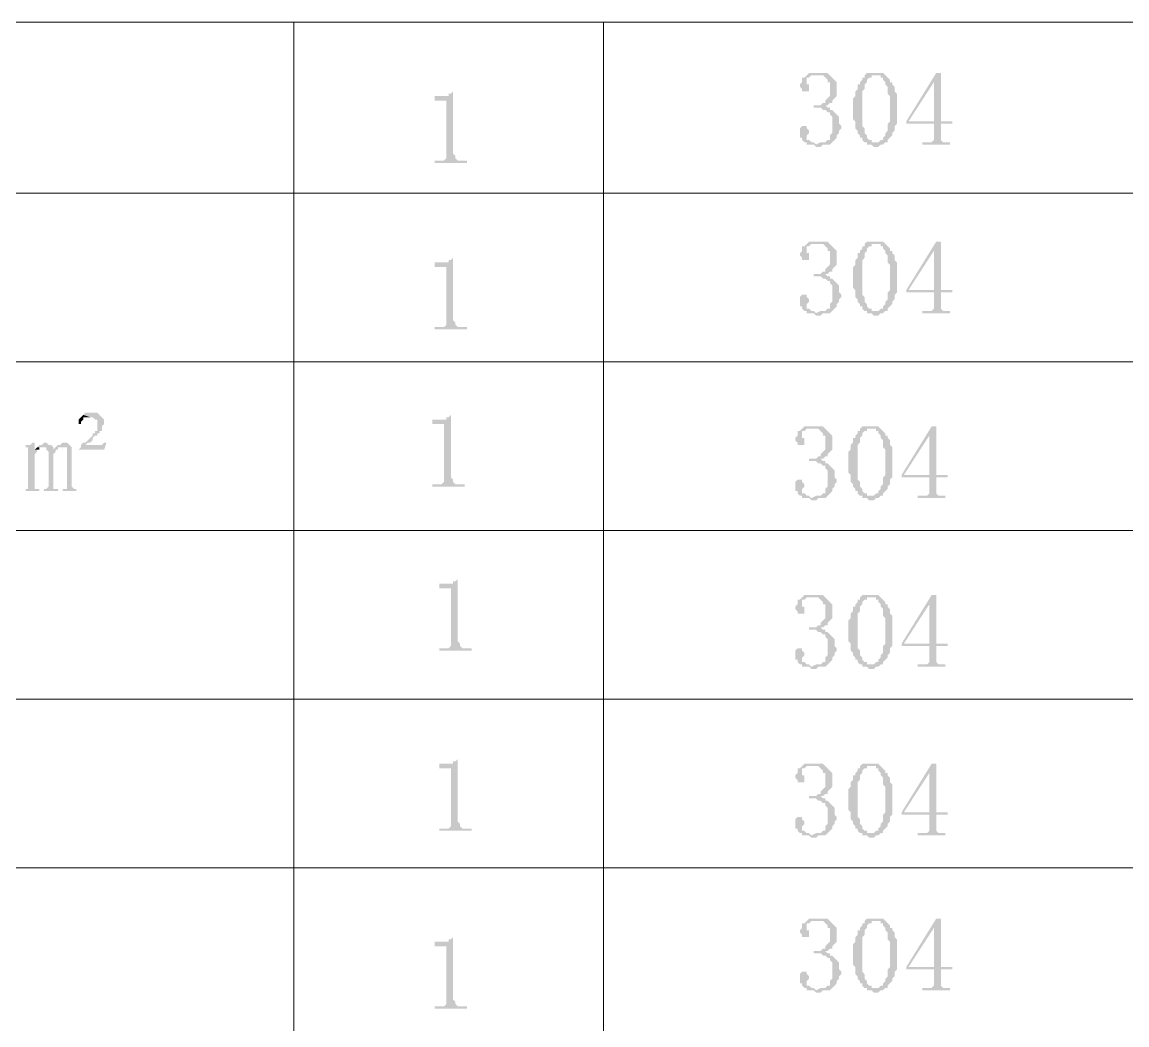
# Model space of a CAD drawing. Header units: millimetres. Extents: x 6 to 291, y 3 to 207.
# Drawn here: x 235.18 to 255.42, y 31.67 to 50.04 of the extents above; entities that cross this region are included whole.
import ezdxf

# ---------------------------------------------------------------- set-up
doc = ezdxf.new("R2010")
doc.units = ezdxf.units.MM

msp = doc.modelspace()

# ---------------------------------------------------------------- hatches: boundary and pattern name
h = msp.add_hatch(color=7)
h.dxf.hatch_style = 2
h.paths.add_polyline_path([(249.597192, 49.106667), (249.554859, 49.064333), (249.512526, 49.022), (249.470192, 49.022), (249.470192, 48.937333), (249.427859, 48.895), (249.427859, 48.852667), (249.470192, 48.810333), (249.470192, 48.768), (249.597192, 48.768), (249.597192, 48.852667), (249.597192, 48.895), (249.554859, 48.895), (249.554859, 48.979667), (249.554859, 49.022), (249.597192, 49.022), (249.639526, 49.064333), (249.724192, 49.064333)])
h = msp.add_hatch(color=7)
h.dxf.hatch_style = 2
h.paths.add_polyline_path([(249.766526, 49.106667), (249.597192, 49.106667), (249.724192, 49.064333), (249.851192, 49.064333), (249.893526, 49.022), (249.935859, 48.979667), (249.935859, 48.937333), (249.978192, 48.937333), (249.978192, 48.683333), (249.935859, 48.641), (249.893526, 48.598667), (249.893526, 48.556333), (249.851192, 48.556333), (249.808859, 48.514), (249.681859, 48.514), (249.681859, 48.471667), (249.808859, 48.471667), (249.851192, 48.429333), (249.893526, 48.429333), (249.935859, 48.387), (249.978192, 48.387), (249.978192, 48.344667), (250.020526, 48.302333), (250.020526, 48.26), (250.020526, 48.006), (249.978192, 47.963667), (249.978192, 47.879), (249.935859, 47.879), (249.893526, 47.836667), (249.808859, 47.836667), (249.724192, 47.794333), (249.978192, 47.794333), (250.020526, 47.836667), (250.062859, 47.879), (250.105192, 47.921333), (250.105192, 47.963667), (250.147526, 48.006), (250.147526, 48.048333), (250.189859, 48.090667), (250.189859, 48.133), (250.147526, 48.175333), (250.147526, 48.302333), (250.105192, 48.344667), (250.062859, 48.387), (250.020526, 48.429333), (249.978192, 48.429333), (249.978192, 48.471667), (249.935859, 48.471667), (249.893526, 48.514), (249.935859, 48.514), (249.978192, 48.556333), (250.020526, 48.556333), (250.020526, 48.598667), (250.062859, 48.641), (250.105192, 48.683333), (250.105192, 48.937333), (250.062859, 48.979667), (250.020526, 49.022), (249.978192, 49.064333), (249.935859, 49.106667), (249.808859, 49.106667)])
h = msp.add_hatch(color=7)
h.dxf.hatch_style = 2
h.paths.add_polyline_path([(250.613192, 49.064333), (250.613192, 49.022), (250.570859, 49.022), (250.570859, 48.979667), (250.528526, 48.937333), (250.528526, 48.895), (250.486192, 48.895), (250.486192, 48.810333), (250.443859, 48.768), (250.443859, 48.725667), (250.443859, 48.683333), (250.401526, 48.641), (250.401526, 48.26), (250.443859, 48.217667), (250.443859, 48.090667), (250.486192, 48.048333), (250.486192, 48.006), (250.528526, 47.963667), (250.528526, 47.921333), (250.570859, 47.921333), (250.570859, 47.879), (250.613192, 47.836667), (250.655526, 47.836667), (250.655526, 47.794333), (250.740192, 47.794333), (250.782526, 47.752), (250.867192, 47.752), (250.909526, 47.794333), (250.951859, 47.794333), (250.994192, 47.836667), (250.740192, 47.836667), (250.740192, 47.879), (250.697859, 47.879), (250.655526, 47.921333), (250.655526, 47.963667), (250.613192, 48.006), (250.613192, 48.090667), (250.570859, 48.133), (250.570859, 48.471667), (250.570859, 48.768), (250.613192, 48.810333), (250.613192, 48.852667), (250.613192, 48.895), (250.655526, 48.937333), (250.655526, 48.979667), (250.697859, 49.022), (250.740192, 49.022), (250.740192, 49.064333), (250.824859, 49.064333)])
h = msp.add_hatch(color=7)
h.dxf.hatch_style = 2
h.paths.add_polyline_path([(250.824859, 49.106667), (250.655526, 49.106667), (250.613192, 49.064333), (250.909526, 49.064333), (250.909526, 49.022), (250.951859, 49.022), (250.951859, 48.979667), (250.994192, 48.937333), (250.994192, 48.895), (251.036526, 48.852667), (251.036526, 48.768), (251.036526, 48.725667), (251.078859, 48.683333), (251.078859, 48.217667), (251.036526, 48.175333), (251.036526, 48.048333), (250.994192, 48.006), (250.994192, 47.963667), (250.951859, 47.921333), (250.951859, 47.879), (250.909526, 47.879), (250.867192, 47.836667), (250.824859, 47.836667), (251.036526, 47.836667), (251.036526, 47.879), (251.078859, 47.921333), (251.121192, 47.963667), (251.121192, 48.006), (251.163526, 48.048333), (251.163526, 48.133), (251.205859, 48.175333), (251.205859, 48.471667), (251.205859, 48.725667), (251.163526, 48.768), (251.163526, 48.810333), (251.163526, 48.852667), (251.121192, 48.895), (251.121192, 48.937333), (251.078859, 48.937333), (251.078859, 48.979667), (251.036526, 49.022), (250.994192, 49.064333), (250.951859, 49.106667), (250.867192, 49.106667)])
h = msp.add_hatch(color=7)
h.dxf.hatch_style = 2
h.paths.add_polyline_path([(252.010192, 49.106667), (251.925526, 49.106667), (251.375192, 48.217667), (251.375192, 48.175333), (251.883192, 48.175333), (251.883192, 47.921333), (251.883192, 47.879), (251.840859, 47.836667), (251.671526, 47.836667), (251.671526, 47.794333), (252.179526, 47.794333), (252.179526, 47.836667), (252.052526, 47.836667), (252.010192, 47.879), (252.010192, 48.175333), (252.221859, 48.175333), (252.221859, 48.217667), (251.417526, 48.217667), (251.883192, 48.937333)])
h = msp.add_hatch(color=7)
h.dxf.hatch_style = 2
h.paths.add_polyline_path([(252.010192, 49.106667), (251.883192, 48.937333), (251.883192, 48.217667), (251.417526, 48.217667), (252.010192, 48.217667)])
h = msp.add_hatch(color=7)
h.dxf.hatch_style = 2
h.paths.add_polyline_path([(243.077859, 48.768), (243.035526, 48.725667), (242.993192, 48.725667), (242.993192, 48.683333), (242.739192, 48.683333), (242.739192, 48.598667), (242.950859, 48.598667), (242.950859, 47.540333), (242.908526, 47.498), (242.739192, 47.498), (242.739192, 47.455667), (243.331859, 47.455667), (243.331859, 47.498), (243.162526, 47.498), (243.120192, 47.540333), (243.120192, 47.582667), (243.077859, 47.625)])
h = msp.add_hatch(color=7)
h.dxf.hatch_style = 2
h.paths.add_polyline_path([(249.512526, 48.133), (249.470192, 48.133), (249.427859, 48.090667), (249.427859, 48.006), (249.427859, 47.921333), (249.470192, 47.921333), (249.470192, 47.879), (249.512526, 47.836667), (249.554859, 47.836667), (249.554859, 47.794333), (249.681859, 47.794333), (249.724192, 47.752), (249.808859, 47.752), (249.851192, 47.794333), (249.978192, 47.794333), (249.724192, 47.794333), (249.681859, 47.836667), (249.639526, 47.836667), (249.597192, 47.879), (249.554859, 47.879), (249.554859, 47.921333), (249.554859, 47.963667), (249.597192, 48.006), (249.597192, 48.048333), (249.554859, 48.090667), (249.554859, 48.133)])
h = msp.add_hatch(color=7)
h.dxf.hatch_style = 2
h.paths.add_polyline_path([(249.597192, 46.016333), (249.554859, 45.974), (249.512526, 45.931667), (249.470192, 45.931667), (249.470192, 45.847), (249.427859, 45.804667), (249.427859, 45.762333), (249.470192, 45.72), (249.470192, 45.677667), (249.597192, 45.677667), (249.597192, 45.762333), (249.597192, 45.804667), (249.554859, 45.804667), (249.554859, 45.889333), (249.554859, 45.931667), (249.597192, 45.931667), (249.639526, 45.974), (249.724192, 45.974)])
h = msp.add_hatch(color=7)
h.dxf.hatch_style = 2
h.paths.add_polyline_path([(249.766526, 46.016333), (249.597192, 46.016333), (249.724192, 45.974), (249.851192, 45.974), (249.893526, 45.931667), (249.935859, 45.889333), (249.935859, 45.847), (249.978192, 45.847), (249.978192, 45.593), (249.935859, 45.550667), (249.893526, 45.508333), (249.893526, 45.466), (249.851192, 45.466), (249.808859, 45.423667), (249.681859, 45.423667), (249.681859, 45.381333), (249.808859, 45.381333), (249.851192, 45.339), (249.893526, 45.339), (249.935859, 45.296667), (249.978192, 45.296667), (249.978192, 45.254333), (250.020526, 45.212), (250.020526, 45.169667), (250.020526, 44.915667), (249.978192, 44.873333), (249.978192, 44.788667), (249.935859, 44.788667), (249.893526, 44.746333), (249.808859, 44.746333), (249.724192, 44.704), (249.978192, 44.704), (250.020526, 44.746333), (250.062859, 44.788667), (250.105192, 44.831), (250.105192, 44.873333), (250.147526, 44.915667), (250.147526, 44.958), (250.189859, 45.000333), (250.189859, 45.042667), (250.147526, 45.085), (250.147526, 45.212), (250.105192, 45.254333), (250.062859, 45.296667), (250.020526, 45.339), (249.978192, 45.339), (249.978192, 45.381333), (249.935859, 45.381333), (249.893526, 45.423667), (249.935859, 45.423667), (249.978192, 45.466), (250.020526, 45.466), (250.020526, 45.508333), (250.062859, 45.550667), (250.105192, 45.593), (250.105192, 45.847), (250.062859, 45.889333), (250.020526, 45.931667), (249.978192, 45.974), (249.935859, 46.016333), (249.808859, 46.016333)])
h = msp.add_hatch(color=7)
h.dxf.hatch_style = 2
h.paths.add_polyline_path([(250.613192, 45.974), (250.613192, 45.931667), (250.570859, 45.931667), (250.570859, 45.889333), (250.528526, 45.847), (250.528526, 45.804667), (250.486192, 45.804667), (250.486192, 45.72), (250.443859, 45.677667), (250.443859, 45.635333), (250.443859, 45.593), (250.401526, 45.550667), (250.401526, 45.169667), (250.443859, 45.127333), (250.443859, 45.000333), (250.486192, 44.958), (250.486192, 44.915667), (250.528526, 44.873333), (250.528526, 44.831), (250.570859, 44.831), (250.570859, 44.788667), (250.613192, 44.746333), (250.655526, 44.746333), (250.655526, 44.704), (250.740192, 44.704), (250.782526, 44.661667), (250.867192, 44.661667), (250.909526, 44.704), (250.951859, 44.704), (250.994192, 44.746333), (250.740192, 44.746333), (250.740192, 44.788667), (250.697859, 44.788667), (250.655526, 44.831), (250.655526, 44.873333), (250.613192, 44.915667), (250.613192, 45.000333), (250.570859, 45.042667), (250.570859, 45.381333), (250.570859, 45.677667), (250.613192, 45.72), (250.613192, 45.762333), (250.613192, 45.804667), (250.655526, 45.847), (250.655526, 45.889333), (250.697859, 45.931667), (250.740192, 45.931667), (250.740192, 45.974), (250.824859, 45.974)])
h = msp.add_hatch(color=7)
h.dxf.hatch_style = 2
h.paths.add_polyline_path([(250.824859, 46.016333), (250.655526, 46.016333), (250.613192, 45.974), (250.909526, 45.974), (250.909526, 45.931667), (250.951859, 45.931667), (250.951859, 45.889333), (250.994192, 45.847), (250.994192, 45.804667), (251.036526, 45.762333), (251.036526, 45.677667), (251.036526, 45.635333), (251.078859, 45.593), (251.078859, 45.127333), (251.036526, 45.085), (251.036526, 44.958), (250.994192, 44.915667), (250.994192, 44.873333), (250.951859, 44.831), (250.951859, 44.788667), (250.909526, 44.788667), (250.867192, 44.746333), (250.824859, 44.746333), (251.036526, 44.746333), (251.036526, 44.788667), (251.078859, 44.831), (251.121192, 44.873333), (251.121192, 44.915667), (251.163526, 44.958), (251.163526, 45.042667), (251.205859, 45.085), (251.205859, 45.381333), (251.205859, 45.635333), (251.163526, 45.677667), (251.163526, 45.72), (251.163526, 45.762333), (251.121192, 45.804667), (251.121192, 45.847), (251.078859, 45.847), (251.078859, 45.889333), (251.036526, 45.931667), (250.994192, 45.974), (250.951859, 46.016333), (250.867192, 46.016333)])
h = msp.add_hatch(color=7)
h.dxf.hatch_style = 2
h.paths.add_polyline_path([(252.010192, 46.016333), (251.925526, 46.016333), (251.375192, 45.127333), (251.375192, 45.085), (251.883192, 45.085), (251.883192, 44.831), (251.883192, 44.788667), (251.840859, 44.746333), (251.671526, 44.746333), (251.671526, 44.704), (252.179526, 44.704), (252.179526, 44.746333), (252.052526, 44.746333), (252.010192, 44.788667), (252.010192, 45.085), (252.221859, 45.085), (252.221859, 45.127333), (251.417526, 45.127333), (251.883192, 45.847)])
h = msp.add_hatch(color=7)
h.dxf.hatch_style = 2
h.paths.add_polyline_path([(252.010192, 46.016333), (251.883192, 45.847), (251.883192, 45.127333), (251.417526, 45.127333), (252.010192, 45.127333)])
h = msp.add_hatch(color=7)
h.dxf.hatch_style = 2
h.paths.add_polyline_path([(243.077859, 45.72), (243.035526, 45.677667), (242.993192, 45.677667), (242.993192, 45.635333), (242.739192, 45.635333), (242.739192, 45.550667), (242.950859, 45.550667), (242.950859, 44.492333), (242.908526, 44.45), (242.739192, 44.45), (242.739192, 44.407667), (243.331859, 44.407667), (243.331859, 44.45), (243.162526, 44.45), (243.120192, 44.492333), (243.120192, 44.534667), (243.077859, 44.577)])
h = msp.add_hatch(color=7)
h.dxf.hatch_style = 2
h.paths.add_polyline_path([(249.512526, 45.042667), (249.470192, 45.042667), (249.427859, 45.000333), (249.427859, 44.915667), (249.427859, 44.831), (249.470192, 44.831), (249.470192, 44.788667), (249.512526, 44.746333), (249.554859, 44.746333), (249.554859, 44.704), (249.681859, 44.704), (249.724192, 44.661667), (249.808859, 44.661667), (249.851192, 44.704), (249.978192, 44.704), (249.724192, 44.704), (249.681859, 44.746333), (249.639526, 44.746333), (249.597192, 44.788667), (249.554859, 44.788667), (249.554859, 44.831), (249.554859, 44.873333), (249.597192, 44.915667), (249.597192, 44.958), (249.554859, 45.000333), (249.554859, 45.042667)])
h = msp.add_hatch(color=7)
h.dxf.hatch_style = 2
h.paths.add_polyline_path([(236.304526, 42.841333), (236.262192, 42.799), (236.219859, 42.756667), (236.219859, 42.672), (236.262192, 42.672), (236.262192, 42.714333), (236.304526, 42.756667), (236.304526, 42.799), (236.431526, 42.799)])
h = msp.add_hatch(color=7)
h.dxf.hatch_style = 2
h.paths.add_polyline_path([(236.473859, 42.883667), (236.346859, 42.883667), (236.304526, 42.841333), (236.431526, 42.799), (236.473859, 42.799), (236.516192, 42.756667), (236.558526, 42.756667), (236.558526, 42.545), (236.516192, 42.545), (236.516192, 42.502667), (236.473859, 42.502667), (236.473859, 42.460333), (236.431526, 42.418), (236.389192, 42.375667), (236.346859, 42.333333), (236.304526, 42.333333), (236.262192, 42.291), (236.262192, 42.248667), (236.346859, 42.291), (236.389192, 42.333333), (236.431526, 42.333333), (236.473859, 42.375667), (236.473859, 42.418), (236.516192, 42.460333), (236.558526, 42.460333), (236.558526, 42.502667), (236.600859, 42.502667), (236.600859, 42.545), (236.643192, 42.545), (236.643192, 42.629667), (236.685526, 42.672), (236.685526, 42.756667), (236.643192, 42.799), (236.600859, 42.841333), (236.558526, 42.883667), (236.516192, 42.883667)])
h = msp.add_hatch(color=7)
h.dxf.hatch_style = 2
h.paths.add_polyline_path([(243.035526, 42.841333), (242.993192, 42.799), (242.950859, 42.799), (242.950859, 42.756667), (242.696859, 42.756667), (242.696859, 42.672), (242.908526, 42.672), (242.908526, 41.613667), (242.866192, 41.571333), (242.696859, 41.571333), (242.696859, 41.529), (243.289526, 41.529), (243.289526, 41.571333), (243.120192, 41.571333), (243.077859, 41.613667), (243.077859, 41.656), (243.035526, 41.698333)])
h = msp.add_hatch(color=7)
h.dxf.hatch_style = 2
h.paths.add_polyline_path([(249.512526, 42.629667), (249.470192, 42.587333), (249.427859, 42.545), (249.385526, 42.545), (249.385526, 42.460333), (249.343192, 42.418), (249.343192, 42.375667), (249.385526, 42.333333), (249.385526, 42.291), (249.512526, 42.291), (249.512526, 42.375667), (249.512526, 42.418), (249.470192, 42.418), (249.470192, 42.502667), (249.470192, 42.545), (249.512526, 42.545), (249.554859, 42.587333), (249.639526, 42.587333)])
h = msp.add_hatch(color=7)
h.dxf.hatch_style = 2
h.paths.add_polyline_path([(249.681859, 42.629667), (249.512526, 42.629667), (249.639526, 42.587333), (249.766526, 42.587333), (249.808859, 42.545), (249.851192, 42.502667), (249.851192, 42.460333), (249.893526, 42.460333), (249.893526, 42.206333), (249.851192, 42.164), (249.808859, 42.121667), (249.808859, 42.079333), (249.766526, 42.079333), (249.724192, 42.037), (249.597192, 42.037), (249.597192, 41.994667), (249.724192, 41.994667), (249.766526, 41.952333), (249.808859, 41.952333), (249.851192, 41.91), (249.893526, 41.91), (249.893526, 41.867667), (249.935859, 41.825333), (249.935859, 41.783), (249.935859, 41.529), (249.893526, 41.486667), (249.893526, 41.402), (249.851192, 41.402), (249.808859, 41.359667), (249.724192, 41.359667), (249.639526, 41.317333), (249.893526, 41.317333), (249.935859, 41.359667), (249.978192, 41.402), (250.020526, 41.444333), (250.020526, 41.486667), (250.062859, 41.529), (250.062859, 41.571333), (250.105192, 41.613667), (250.105192, 41.656), (250.062859, 41.698333), (250.062859, 41.825333), (250.020526, 41.867667), (249.978192, 41.91), (249.935859, 41.952333), (249.893526, 41.952333), (249.893526, 41.994667), (249.851192, 41.994667), (249.808859, 42.037), (249.851192, 42.037), (249.893526, 42.079333), (249.935859, 42.079333), (249.935859, 42.121667), (249.978192, 42.164), (250.020526, 42.206333), (250.020526, 42.460333), (249.978192, 42.502667), (249.935859, 42.545), (249.893526, 42.587333), (249.851192, 42.629667), (249.724192, 42.629667)])
h = msp.add_hatch(color=7)
h.dxf.hatch_style = 2
h.paths.add_polyline_path([(250.528526, 42.587333), (250.528526, 42.545), (250.486192, 42.545), (250.486192, 42.502667), (250.443859, 42.460333), (250.443859, 42.418), (250.401526, 42.418), (250.401526, 42.333333), (250.359192, 42.291), (250.359192, 42.248667), (250.359192, 42.206333), (250.316859, 42.164), (250.316859, 41.783), (250.359192, 41.740667), (250.359192, 41.613667), (250.401526, 41.571333), (250.401526, 41.529), (250.443859, 41.486667), (250.443859, 41.444333), (250.486192, 41.444333), (250.486192, 41.402), (250.528526, 41.359667), (250.570859, 41.359667), (250.570859, 41.317333), (250.655526, 41.317333), (250.697859, 41.275), (250.782526, 41.275), (250.824859, 41.317333), (250.867192, 41.317333), (250.909526, 41.359667), (250.655526, 41.359667), (250.655526, 41.402), (250.613192, 41.402), (250.570859, 41.444333), (250.570859, 41.486667), (250.528526, 41.529), (250.528526, 41.613667), (250.486192, 41.656), (250.486192, 41.994667), (250.486192, 42.291), (250.528526, 42.333333), (250.528526, 42.375667), (250.528526, 42.418), (250.570859, 42.460333), (250.570859, 42.502667), (250.613192, 42.545), (250.655526, 42.545), (250.655526, 42.587333), (250.740192, 42.587333)])
h = msp.add_hatch(color=7)
h.dxf.hatch_style = 2
h.paths.add_polyline_path([(250.740192, 42.629667), (250.570859, 42.629667), (250.528526, 42.587333), (250.824859, 42.587333), (250.824859, 42.545), (250.867192, 42.545), (250.867192, 42.502667), (250.909526, 42.460333), (250.909526, 42.418), (250.951859, 42.375667), (250.951859, 42.291), (250.951859, 42.248667), (250.994192, 42.206333), (250.994192, 41.740667), (250.951859, 41.698333), (250.951859, 41.571333), (250.909526, 41.529), (250.909526, 41.486667), (250.867192, 41.444333), (250.867192, 41.402), (250.824859, 41.402), (250.782526, 41.359667), (250.740192, 41.359667), (250.951859, 41.359667), (250.951859, 41.402), (250.994192, 41.444333), (251.036526, 41.486667), (251.036526, 41.529), (251.078859, 41.571333), (251.078859, 41.656), (251.121192, 41.698333), (251.121192, 41.994667), (251.121192, 42.248667), (251.078859, 42.291), (251.078859, 42.333333), (251.078859, 42.375667), (251.036526, 42.418), (251.036526, 42.460333), (250.994192, 42.460333), (250.994192, 42.502667), (250.951859, 42.545), (250.909526, 42.587333), (250.867192, 42.629667), (250.782526, 42.629667)])
h = msp.add_hatch(color=7)
h.dxf.hatch_style = 2
h.paths.add_polyline_path([(251.925526, 42.629667), (251.840859, 42.629667), (251.290526, 41.740667), (251.290526, 41.698333), (251.798526, 41.698333), (251.798526, 41.444333), (251.798526, 41.402), (251.756192, 41.359667), (251.586859, 41.359667), (251.586859, 41.317333), (252.094859, 41.317333), (252.094859, 41.359667), (251.967859, 41.359667), (251.925526, 41.402), (251.925526, 41.698333), (252.137192, 41.698333), (252.137192, 41.740667), (251.332859, 41.740667), (251.798526, 42.460333)])
h = msp.add_hatch(color=7)
h.dxf.hatch_style = 2
h.paths.add_polyline_path([(251.925526, 42.629667), (251.798526, 42.460333), (251.798526, 41.740667), (251.332859, 41.740667), (251.925526, 41.740667)])
h = msp.add_hatch(color=7)
h.dxf.hatch_style = 2
h.paths.add_polyline_path([(235.415526, 42.333333), (235.373192, 42.333333), (235.330859, 42.291), (235.246192, 42.291), (235.246192, 42.248667), (235.288526, 42.248667), (235.288526, 41.529), (235.288526, 41.486667), (235.246192, 41.486667), (235.246192, 41.444333), (235.500192, 41.444333), (235.500192, 41.486667), (235.415526, 41.486667), (235.415526, 42.121667), (235.457859, 42.164), (235.457859, 42.206333), (235.415526, 42.206333)])
h = msp.add_hatch(color=7)
h.dxf.hatch_style = 2
h.paths.add_polyline_path([(235.584859, 42.333333), (235.542526, 42.291), (235.500192, 42.291), (235.457859, 42.248667), (235.627192, 42.248667), (235.627192, 42.206333), (235.754192, 42.206333), (235.754192, 42.248667), (235.711859, 42.291), (235.669526, 42.291), (235.627192, 42.333333)])
h = msp.add_hatch(color=7)
h.dxf.hatch_style = 2
h.paths.add_polyline_path([(235.965859, 42.333333), (235.923526, 42.333333), (235.881192, 42.291), (235.838859, 42.291), (235.796526, 42.248667), (235.754192, 42.206333), (235.627192, 42.206333), (235.669526, 42.164), (235.669526, 41.529), (235.627192, 41.486667), (235.584859, 41.486667), (235.584859, 41.444333), (235.838859, 41.444333), (235.838859, 41.486667), (235.754192, 41.486667), (235.754192, 42.121667), (235.796526, 42.164), (235.796526, 42.206333), (235.838859, 42.206333), (235.838859, 42.248667), (236.092859, 42.248667), (236.050526, 42.291), (236.008192, 42.333333)])
h = msp.add_hatch(color=7)
h.dxf.hatch_style = 2
h.paths.add_polyline_path([(236.727859, 42.333333), (236.685526, 42.333333), (236.643192, 42.291), (236.346859, 42.291), (236.262192, 42.248667), (236.219859, 42.206333), (236.685526, 42.206333)])
h = msp.add_hatch(color=7)
h.dxf.hatch_style = 2
h.paths.add_polyline_path([(235.457859, 42.248667), (235.415526, 42.206333), (235.500192, 42.206333), (235.500192, 42.248667), (235.584859, 42.248667)])
h = msp.add_hatch(color=7)
h.dxf.hatch_style = 2
h.paths.add_polyline_path([(236.092859, 42.248667), (235.923526, 42.248667), (236.008192, 42.248667), (236.008192, 41.529), (236.008192, 41.486667), (235.923526, 41.486667), (235.923526, 41.444333), (236.177526, 41.444333), (236.177526, 41.486667), (236.135192, 41.486667), (236.092859, 41.529)])
h = msp.add_hatch(color=7)
h.dxf.hatch_style = 2
h.paths.add_polyline_path([(249.427859, 41.656), (249.385526, 41.656), (249.343192, 41.613667), (249.343192, 41.529), (249.343192, 41.444333), (249.385526, 41.444333), (249.385526, 41.402), (249.427859, 41.359667), (249.470192, 41.359667), (249.470192, 41.317333), (249.597192, 41.317333), (249.639526, 41.275), (249.724192, 41.275), (249.766526, 41.317333), (249.893526, 41.317333), (249.639526, 41.317333), (249.597192, 41.359667), (249.554859, 41.359667), (249.512526, 41.402), (249.470192, 41.402), (249.470192, 41.444333), (249.470192, 41.486667), (249.512526, 41.529), (249.512526, 41.571333), (249.470192, 41.613667), (249.470192, 41.656)])
h = msp.add_hatch(color=7)
h.dxf.hatch_style = 2
h.paths.add_polyline_path([(243.162526, 39.835667), (243.120192, 39.793333), (243.077859, 39.793333), (243.077859, 39.751), (242.823859, 39.751), (242.823859, 39.666333), (243.035526, 39.666333), (243.035526, 38.608), (242.993192, 38.565667), (242.823859, 38.565667), (242.823859, 38.523333), (243.416526, 38.523333), (243.416526, 38.565667), (243.247192, 38.565667), (243.204859, 38.608), (243.204859, 38.650333), (243.162526, 38.692667)])
h = msp.add_hatch(color=7)
h.dxf.hatch_style = 2
h.paths.add_polyline_path([(249.512526, 39.539333), (249.470192, 39.497), (249.427859, 39.454667), (249.385526, 39.454667), (249.385526, 39.37), (249.343192, 39.327667), (249.343192, 39.285333), (249.385526, 39.243), (249.385526, 39.200667), (249.512526, 39.200667), (249.512526, 39.285333), (249.512526, 39.327667), (249.470192, 39.327667), (249.470192, 39.412333), (249.470192, 39.454667), (249.512526, 39.454667), (249.554859, 39.497), (249.639526, 39.497)])
h = msp.add_hatch(color=7)
h.dxf.hatch_style = 2
h.paths.add_polyline_path([(249.681859, 39.539333), (249.512526, 39.539333), (249.639526, 39.497), (249.766526, 39.497), (249.808859, 39.454667), (249.851192, 39.412333), (249.851192, 39.37), (249.893526, 39.37), (249.893526, 39.116), (249.851192, 39.073667), (249.808859, 39.031333), (249.808859, 38.989), (249.766526, 38.989), (249.724192, 38.946667), (249.597192, 38.946667), (249.597192, 38.904333), (249.724192, 38.904333), (249.766526, 38.862), (249.808859, 38.862), (249.851192, 38.819667), (249.893526, 38.819667), (249.893526, 38.777333), (249.935859, 38.735), (249.935859, 38.692667), (249.935859, 38.438667), (249.893526, 38.396333), (249.893526, 38.311667), (249.851192, 38.311667), (249.808859, 38.269333), (249.724192, 38.269333), (249.639526, 38.227), (249.893526, 38.227), (249.935859, 38.269333), (249.978192, 38.311667), (250.020526, 38.354), (250.020526, 38.396333), (250.062859, 38.438667), (250.062859, 38.481), (250.105192, 38.523333), (250.105192, 38.565667), (250.062859, 38.608), (250.062859, 38.735), (250.020526, 38.777333), (249.978192, 38.819667), (249.935859, 38.862), (249.893526, 38.862), (249.893526, 38.904333), (249.851192, 38.904333), (249.808859, 38.946667), (249.851192, 38.946667), (249.893526, 38.989), (249.935859, 38.989), (249.935859, 39.031333), (249.978192, 39.073667), (250.020526, 39.116), (250.020526, 39.37), (249.978192, 39.412333), (249.935859, 39.454667), (249.893526, 39.497), (249.851192, 39.539333), (249.724192, 39.539333)])
h = msp.add_hatch(color=7)
h.dxf.hatch_style = 2
h.paths.add_polyline_path([(250.528526, 39.497), (250.528526, 39.454667), (250.486192, 39.454667), (250.486192, 39.412333), (250.443859, 39.37), (250.443859, 39.327667), (250.401526, 39.327667), (250.401526, 39.243), (250.359192, 39.200667), (250.359192, 39.158333), (250.359192, 39.116), (250.316859, 39.073667), (250.316859, 38.692667), (250.359192, 38.650333), (250.359192, 38.523333), (250.401526, 38.481), (250.401526, 38.438667), (250.443859, 38.396333), (250.443859, 38.354), (250.486192, 38.354), (250.486192, 38.311667), (250.528526, 38.269333), (250.570859, 38.269333), (250.570859, 38.227), (250.655526, 38.227), (250.697859, 38.184667), (250.782526, 38.184667), (250.824859, 38.227), (250.867192, 38.227), (250.909526, 38.269333), (250.655526, 38.269333), (250.655526, 38.311667), (250.613192, 38.311667), (250.570859, 38.354), (250.570859, 38.396333), (250.528526, 38.438667), (250.528526, 38.523333), (250.486192, 38.565667), (250.486192, 38.904333), (250.486192, 39.200667), (250.528526, 39.243), (250.528526, 39.285333), (250.528526, 39.327667), (250.570859, 39.37), (250.570859, 39.412333), (250.613192, 39.454667), (250.655526, 39.454667), (250.655526, 39.497), (250.740192, 39.497)])
h = msp.add_hatch(color=7)
h.dxf.hatch_style = 2
h.paths.add_polyline_path([(250.740192, 39.539333), (250.570859, 39.539333), (250.528526, 39.497), (250.824859, 39.497), (250.824859, 39.454667), (250.867192, 39.454667), (250.867192, 39.412333), (250.909526, 39.37), (250.909526, 39.327667), (250.951859, 39.285333), (250.951859, 39.200667), (250.951859, 39.158333), (250.994192, 39.116), (250.994192, 38.650333), (250.951859, 38.608), (250.951859, 38.481), (250.909526, 38.438667), (250.909526, 38.396333), (250.867192, 38.354), (250.867192, 38.311667), (250.824859, 38.311667), (250.782526, 38.269333), (250.740192, 38.269333), (250.951859, 38.269333), (250.951859, 38.311667), (250.994192, 38.354), (251.036526, 38.396333), (251.036526, 38.438667), (251.078859, 38.481), (251.078859, 38.565667), (251.121192, 38.608), (251.121192, 38.904333), (251.121192, 39.158333), (251.078859, 39.200667), (251.078859, 39.243), (251.078859, 39.285333), (251.036526, 39.327667), (251.036526, 39.37), (250.994192, 39.37), (250.994192, 39.412333), (250.951859, 39.454667), (250.909526, 39.497), (250.867192, 39.539333), (250.782526, 39.539333)])
h = msp.add_hatch(color=7)
h.dxf.hatch_style = 2
h.paths.add_polyline_path([(251.925526, 39.539333), (251.840859, 39.539333), (251.290526, 38.650333), (251.290526, 38.608), (251.798526, 38.608), (251.798526, 38.354), (251.798526, 38.311667), (251.756192, 38.269333), (251.586859, 38.269333), (251.586859, 38.227), (252.094859, 38.227), (252.094859, 38.269333), (251.967859, 38.269333), (251.925526, 38.311667), (251.925526, 38.608), (252.137192, 38.608), (252.137192, 38.650333), (251.332859, 38.650333), (251.798526, 39.37)])
h = msp.add_hatch(color=7)
h.dxf.hatch_style = 2
h.paths.add_polyline_path([(251.925526, 39.539333), (251.798526, 39.37), (251.798526, 38.650333), (251.332859, 38.650333), (251.925526, 38.650333)])
h = msp.add_hatch(color=7)
h.dxf.hatch_style = 2
h.paths.add_polyline_path([(249.427859, 38.565667), (249.385526, 38.565667), (249.343192, 38.523333), (249.343192, 38.438667), (249.343192, 38.354), (249.385526, 38.354), (249.385526, 38.311667), (249.427859, 38.269333), (249.470192, 38.269333), (249.470192, 38.227), (249.597192, 38.227), (249.639526, 38.184667), (249.724192, 38.184667), (249.766526, 38.227), (249.893526, 38.227), (249.639526, 38.227), (249.597192, 38.269333), (249.554859, 38.269333), (249.512526, 38.311667), (249.470192, 38.311667), (249.470192, 38.354), (249.470192, 38.396333), (249.512526, 38.438667), (249.512526, 38.481), (249.470192, 38.523333), (249.470192, 38.565667)])
h = msp.add_hatch(color=7)
h.dxf.hatch_style = 2
h.paths.add_polyline_path([(243.162526, 36.533667), (243.120192, 36.491333), (243.077859, 36.491333), (243.077859, 36.449), (242.823859, 36.449), (242.823859, 36.364333), (243.035526, 36.364333), (243.035526, 35.306), (242.993192, 35.263667), (242.823859, 35.263667), (242.823859, 35.221333), (243.416526, 35.221333), (243.416526, 35.263667), (243.247192, 35.263667), (243.204859, 35.306), (243.204859, 35.348333), (243.162526, 35.390667)])
h = msp.add_hatch(color=7)
h.dxf.hatch_style = 2
h.paths.add_polyline_path([(249.512526, 36.449), (249.470192, 36.406667), (249.427859, 36.364333), (249.385526, 36.364333), (249.385526, 36.279667), (249.343192, 36.237333), (249.343192, 36.195), (249.385526, 36.152667), (249.385526, 36.110333), (249.512526, 36.110333), (249.512526, 36.195), (249.512526, 36.237333), (249.470192, 36.237333), (249.470192, 36.322), (249.470192, 36.364333), (249.512526, 36.364333), (249.554859, 36.406667), (249.639526, 36.406667)])
h = msp.add_hatch(color=7)
h.dxf.hatch_style = 2
h.paths.add_polyline_path([(249.681859, 36.449), (249.512526, 36.449), (249.639526, 36.406667), (249.766526, 36.406667), (249.808859, 36.364333), (249.851192, 36.322), (249.851192, 36.279667), (249.893526, 36.279667), (249.893526, 36.025667), (249.851192, 35.983333), (249.808859, 35.941), (249.808859, 35.898667), (249.766526, 35.898667), (249.724192, 35.856333), (249.597192, 35.856333), (249.597192, 35.814), (249.724192, 35.814), (249.766526, 35.771667), (249.808859, 35.771667), (249.851192, 35.729333), (249.893526, 35.729333), (249.893526, 35.687), (249.935859, 35.644667), (249.935859, 35.602333), (249.935859, 35.348333), (249.893526, 35.306), (249.893526, 35.221333), (249.851192, 35.221333), (249.808859, 35.179), (249.724192, 35.179), (249.639526, 35.136667), (249.893526, 35.136667), (249.935859, 35.179), (249.978192, 35.221333), (250.020526, 35.263667), (250.020526, 35.306), (250.062859, 35.348333), (250.062859, 35.390667), (250.105192, 35.433), (250.105192, 35.475333), (250.062859, 35.517667), (250.062859, 35.644667), (250.020526, 35.687), (249.978192, 35.729333), (249.935859, 35.771667), (249.893526, 35.771667), (249.893526, 35.814), (249.851192, 35.814), (249.808859, 35.856333), (249.851192, 35.856333), (249.893526, 35.898667), (249.935859, 35.898667), (249.935859, 35.941), (249.978192, 35.983333), (250.020526, 36.025667), (250.020526, 36.279667), (249.978192, 36.322), (249.935859, 36.364333), (249.893526, 36.406667), (249.851192, 36.449), (249.724192, 36.449)])
h = msp.add_hatch(color=7)
h.dxf.hatch_style = 2
h.paths.add_polyline_path([(250.740192, 36.449), (250.570859, 36.449), (250.528526, 36.406667), (250.824859, 36.406667), (250.824859, 36.364333), (250.867192, 36.364333), (250.867192, 36.322), (250.909526, 36.279667), (250.909526, 36.237333), (250.951859, 36.195), (250.951859, 36.110333), (250.951859, 36.068), (250.994192, 36.025667), (250.994192, 35.56), (250.951859, 35.517667), (250.951859, 35.390667), (250.909526, 35.348333), (250.909526, 35.306), (250.867192, 35.263667), (250.867192, 35.221333), (250.824859, 35.221333), (250.782526, 35.179), (250.740192, 35.179), (250.951859, 35.179), (250.951859, 35.221333), (250.994192, 35.263667), (251.036526, 35.306), (251.036526, 35.348333), (251.078859, 35.390667), (251.078859, 35.475333), (251.121192, 35.517667), (251.121192, 35.814), (251.121192, 36.068), (251.078859, 36.110333), (251.078859, 36.152667), (251.078859, 36.195), (251.036526, 36.237333), (251.036526, 36.279667), (250.994192, 36.279667), (250.994192, 36.322), (250.951859, 36.364333), (250.909526, 36.406667), (250.867192, 36.449), (250.782526, 36.449)])
h = msp.add_hatch(color=7)
h.dxf.hatch_style = 2
h.paths.add_polyline_path([(251.925526, 36.449), (251.840859, 36.449), (251.290526, 35.56), (251.290526, 35.517667), (251.798526, 35.517667), (251.798526, 35.263667), (251.798526, 35.221333), (251.756192, 35.179), (251.586859, 35.179), (251.586859, 35.136667), (252.094859, 35.136667), (252.094859, 35.179), (251.967859, 35.179), (251.925526, 35.221333), (251.925526, 35.517667), (252.137192, 35.517667), (252.137192, 35.56), (251.332859, 35.56), (251.798526, 36.279667)])
h = msp.add_hatch(color=7)
h.dxf.hatch_style = 2
h.paths.add_polyline_path([(251.925526, 36.449), (251.798526, 36.279667), (251.798526, 35.56), (251.332859, 35.56), (251.925526, 35.56)])
h = msp.add_hatch(color=7)
h.dxf.hatch_style = 2
h.paths.add_polyline_path([(250.528526, 36.406667), (250.528526, 36.364333), (250.486192, 36.364333), (250.486192, 36.322), (250.443859, 36.279667), (250.443859, 36.237333), (250.401526, 36.237333), (250.401526, 36.152667), (250.359192, 36.110333), (250.359192, 36.068), (250.359192, 36.025667), (250.316859, 35.983333), (250.316859, 35.602333), (250.359192, 35.56), (250.359192, 35.433), (250.401526, 35.390667), (250.401526, 35.348333), (250.443859, 35.306), (250.443859, 35.263667), (250.486192, 35.263667), (250.486192, 35.221333), (250.528526, 35.179), (250.570859, 35.179), (250.570859, 35.136667), (250.655526, 35.136667), (250.697859, 35.094333), (250.782526, 35.094333), (250.824859, 35.136667), (250.867192, 35.136667), (250.909526, 35.179), (250.655526, 35.179), (250.655526, 35.221333), (250.613192, 35.221333), (250.570859, 35.263667), (250.570859, 35.306), (250.528526, 35.348333), (250.528526, 35.433), (250.486192, 35.475333), (250.486192, 35.814), (250.486192, 36.110333), (250.528526, 36.152667), (250.528526, 36.195), (250.528526, 36.237333), (250.570859, 36.279667), (250.570859, 36.322), (250.613192, 36.364333), (250.655526, 36.364333), (250.655526, 36.406667), (250.740192, 36.406667)])
h = msp.add_hatch(color=7)
h.dxf.hatch_style = 2
h.paths.add_polyline_path([(249.427859, 35.475333), (249.385526, 35.475333), (249.343192, 35.433), (249.343192, 35.348333), (249.343192, 35.263667), (249.385526, 35.263667), (249.385526, 35.221333), (249.427859, 35.179), (249.470192, 35.179), (249.470192, 35.136667), (249.597192, 35.136667), (249.639526, 35.094333), (249.724192, 35.094333), (249.766526, 35.136667), (249.893526, 35.136667), (249.639526, 35.136667), (249.597192, 35.179), (249.554859, 35.179), (249.512526, 35.221333), (249.470192, 35.221333), (249.470192, 35.263667), (249.470192, 35.306), (249.512526, 35.348333), (249.512526, 35.390667), (249.470192, 35.433), (249.470192, 35.475333)])
h = msp.add_hatch(color=7)
h.dxf.hatch_style = 2
h.paths.add_polyline_path([(249.597192, 33.612667), (249.554859, 33.570333), (249.512526, 33.528), (249.470192, 33.528), (249.470192, 33.443333), (249.427859, 33.401), (249.427859, 33.358667), (249.470192, 33.316333), (249.470192, 33.274), (249.597192, 33.274), (249.597192, 33.358667), (249.597192, 33.401), (249.554859, 33.401), (249.554859, 33.485667), (249.554859, 33.528), (249.597192, 33.528), (249.639526, 33.570333), (249.724192, 33.570333)])
h = msp.add_hatch(color=7)
h.dxf.hatch_style = 2
h.paths.add_polyline_path([(249.766526, 33.612667), (249.597192, 33.612667), (249.724192, 33.570333), (249.851192, 33.570333), (249.893526, 33.528), (249.935859, 33.485667), (249.935859, 33.443333), (249.978192, 33.443333), (249.978192, 33.189333), (249.935859, 33.147), (249.893526, 33.104667), (249.893526, 33.062333), (249.851192, 33.062333), (249.808859, 33.02), (249.681859, 33.02), (249.681859, 32.977667), (249.808859, 32.977667), (249.851192, 32.935333), (249.893526, 32.935333), (249.935859, 32.893), (249.978192, 32.893), (249.978192, 32.850667), (250.020526, 32.808333), (250.020526, 32.766), (250.020526, 32.512), (249.978192, 32.469667), (249.978192, 32.385), (249.935859, 32.385), (249.893526, 32.342667), (249.808859, 32.342667), (249.724192, 32.300333), (249.978192, 32.300333), (250.020526, 32.342667), (250.062859, 32.385), (250.105192, 32.427333), (250.105192, 32.469667), (250.147526, 32.512), (250.147526, 32.554333), (250.189859, 32.596667), (250.189859, 32.639), (250.147526, 32.681333), (250.147526, 32.808333), (250.105192, 32.850667), (250.062859, 32.893), (250.020526, 32.935333), (249.978192, 32.935333), (249.978192, 32.977667), (249.935859, 32.977667), (249.893526, 33.02), (249.935859, 33.02), (249.978192, 33.062333), (250.020526, 33.062333), (250.020526, 33.104667), (250.062859, 33.147), (250.105192, 33.189333), (250.105192, 33.443333), (250.062859, 33.485667), (250.020526, 33.528), (249.978192, 33.570333), (249.935859, 33.612667), (249.808859, 33.612667)])
h = msp.add_hatch(color=7)
h.dxf.hatch_style = 2
h.paths.add_polyline_path([(250.824859, 33.612667), (250.655526, 33.612667), (250.613192, 33.570333), (250.909526, 33.570333), (250.909526, 33.528), (250.951859, 33.528), (250.951859, 33.485667), (250.994192, 33.443333), (250.994192, 33.401), (251.036526, 33.358667), (251.036526, 33.274), (251.036526, 33.231667), (251.078859, 33.189333), (251.078859, 32.723667), (251.036526, 32.681333), (251.036526, 32.554333), (250.994192, 32.512), (250.994192, 32.469667), (250.951859, 32.427333), (250.951859, 32.385), (250.909526, 32.385), (250.867192, 32.342667), (250.824859, 32.342667), (251.036526, 32.342667), (251.036526, 32.385), (251.078859, 32.427333), (251.121192, 32.469667), (251.121192, 32.512), (251.163526, 32.554333), (251.163526, 32.639), (251.205859, 32.681333), (251.205859, 32.977667), (251.205859, 33.231667), (251.163526, 33.274), (251.163526, 33.316333), (251.163526, 33.358667), (251.121192, 33.401), (251.121192, 33.443333), (251.078859, 33.443333), (251.078859, 33.485667), (251.036526, 33.528), (250.994192, 33.570333), (250.951859, 33.612667), (250.867192, 33.612667)])
h = msp.add_hatch(color=7)
h.dxf.hatch_style = 2
h.paths.add_polyline_path([(252.010192, 33.612667), (251.925526, 33.612667), (251.375192, 32.723667), (251.375192, 32.681333), (251.883192, 32.681333), (251.883192, 32.427333), (251.883192, 32.385), (251.840859, 32.342667), (251.671526, 32.342667), (251.671526, 32.300333), (252.179526, 32.300333), (252.179526, 32.342667), (252.052526, 32.342667), (252.010192, 32.385), (252.010192, 32.681333), (252.221859, 32.681333), (252.221859, 32.723667), (251.417526, 32.723667), (251.883192, 33.443333)])
h = msp.add_hatch(color=7)
h.dxf.hatch_style = 2
h.paths.add_polyline_path([(252.010192, 33.612667), (251.883192, 33.443333), (251.883192, 32.723667), (251.417526, 32.723667), (252.010192, 32.723667)])
h = msp.add_hatch(color=7)
h.dxf.hatch_style = 2
h.paths.add_polyline_path([(250.613192, 33.570333), (250.613192, 33.528), (250.570859, 33.528), (250.570859, 33.485667), (250.528526, 33.443333), (250.528526, 33.401), (250.486192, 33.401), (250.486192, 33.316333), (250.443859, 33.274), (250.443859, 33.231667), (250.443859, 33.189333), (250.401526, 33.147), (250.401526, 32.766), (250.443859, 32.723667), (250.443859, 32.596667), (250.486192, 32.554333), (250.486192, 32.512), (250.528526, 32.469667), (250.528526, 32.427333), (250.570859, 32.427333), (250.570859, 32.385), (250.613192, 32.342667), (250.655526, 32.342667), (250.655526, 32.300333), (250.740192, 32.300333), (250.782526, 32.258), (250.867192, 32.258), (250.909526, 32.300333), (250.951859, 32.300333), (250.994192, 32.342667), (250.740192, 32.342667), (250.740192, 32.385), (250.697859, 32.385), (250.655526, 32.427333), (250.655526, 32.469667), (250.613192, 32.512), (250.613192, 32.596667), (250.570859, 32.639), (250.570859, 32.977667), (250.570859, 33.274), (250.613192, 33.316333), (250.613192, 33.358667), (250.613192, 33.401), (250.655526, 33.443333), (250.655526, 33.485667), (250.697859, 33.528), (250.740192, 33.528), (250.740192, 33.570333), (250.824859, 33.570333)])
h = msp.add_hatch(color=7)
h.dxf.hatch_style = 2
h.paths.add_polyline_path([(243.077859, 33.274), (243.035526, 33.231667), (242.993192, 33.231667), (242.993192, 33.189333), (242.739192, 33.189333), (242.739192, 33.104667), (242.950859, 33.104667), (242.950859, 32.046333), (242.908526, 32.004), (242.739192, 32.004), (242.739192, 31.961667), (243.331859, 31.961667), (243.331859, 32.004), (243.162526, 32.004), (243.120192, 32.046333), (243.120192, 32.088667), (243.077859, 32.131)])
h = msp.add_hatch(color=7)
h.dxf.hatch_style = 2
h.paths.add_polyline_path([(249.512526, 32.639), (249.470192, 32.639), (249.427859, 32.596667), (249.427859, 32.512), (249.427859, 32.427333), (249.470192, 32.427333), (249.470192, 32.385), (249.512526, 32.342667), (249.554859, 32.342667), (249.554859, 32.300333), (249.681859, 32.300333), (249.724192, 32.258), (249.808859, 32.258), (249.851192, 32.300333), (249.978192, 32.300333), (249.724192, 32.300333), (249.681859, 32.342667), (249.639526, 32.342667), (249.597192, 32.385), (249.554859, 32.385), (249.554859, 32.427333), (249.554859, 32.469667), (249.597192, 32.512), (249.597192, 32.554333), (249.554859, 32.596667), (249.554859, 32.639)])

# ---------------------------------------------------------------- linework, layer by layer
at = {"color": 7, "lineweight": 0}
for points in [[(215.053192, 50.038), (287.10461, 50.038)], [(240.156859, 50.038), (240.156859, 28.321)], [(245.829526, 50.038), (245.829526, 28.321)], [(215.053192, 46.905333), (287.10461, 46.905333)], [(215.053192, 43.815), (287.10461, 43.815)], [(215.053192, 40.724667), (287.10461, 40.724667)], [(215.053192, 37.634333), (287.10461, 37.634333)], [(215.053192, 34.544), (287.10461, 34.544)]]:
    msp.add_lwpolyline(points, dxfattribs=at)

doc.saveas('drawing.dxf')
